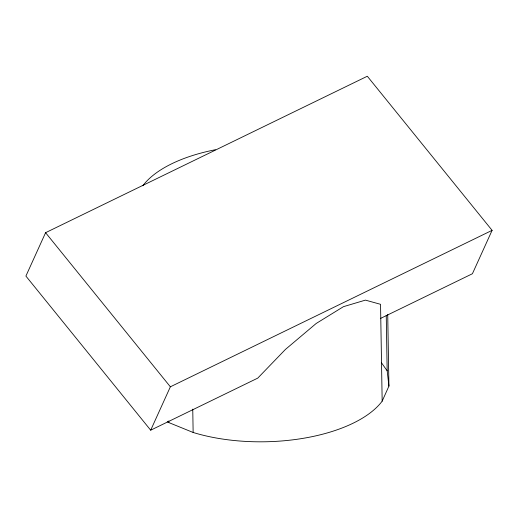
<?xml version="1.0" encoding="UTF-8"?>
<svg xmlns="http://www.w3.org/2000/svg" width="518" height="518" viewBox="0 0 518 518"><rect width="100%" height="100%" fill="white"/><g stroke="black" fill="none" stroke-linecap="round" stroke-linejoin="round"><path stroke-width="0.78" d="M167.256 421.73A125.324 58.592 -1 0 0 168.803 422.571L193.143 432.472A125.324 58.592 -1 0 0 382.167 401.159L388.927 386.098L387.723 314.504M380.374 318.499L472.416 273.737L492.1 230.348L367.314 76.237L45.584 232.692L25.9 276.075L150.686 430.193L257.757 378.121L285.45 349.41L316.2 323.465L343.479 306.656L365.423 300.123L380.542 304.312L382.167 401.159M150.686 430.193L170.364 386.804L492.1 230.348M45.584 232.692L170.364 386.804M381.636 362.988L387.173 370.849L388.927 386.098M386.24 315.352L387.173 370.849M192.754 409.149L193.143 432.472M168.777 420.966L168.803 422.571M142.806 185.774A125.324 58.592 -1 0 1 215.346 149.741"/></g></svg>
